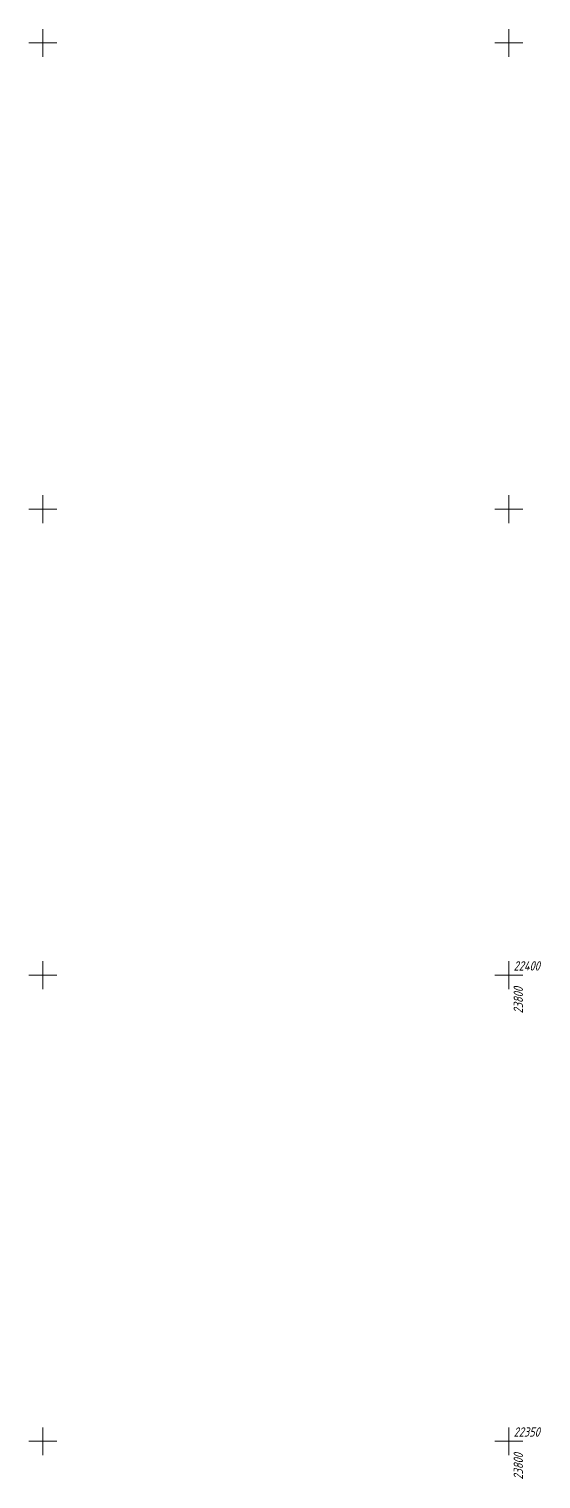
# Model space of a CAD drawing. Header units: metres. Extents: x 22515 to 24102, y 22346 to 22852.
# Drawn here: x 22515.2 to 22570.1, y 22346 to 22501.5 of the extents above; entities that cross this region are included whole.
import ezdxf

# ---------------------------------------------------------------- set-up
doc = ezdxf.new("R2010")
doc.units = ezdxf.units.M
doc.layers.add('02_Сетка', color=7, linetype='Continuous')
doc.styles.get("Standard").update_dxf_attribs({"font": 'GOST2304A.ttf', "height": 2})

# ---------------------------------------------------------------- blocks, each defined once
blk = doc.blocks.new('g5_012')
at = {"color": 92, "linetype": 'ByBlock', "lineweight": -2}
for p, q in [((-3, 0), (3, 0)), ((0, -3), (0, 3))]:
    blk.add_line(p, q, dxfattribs=at)

msp = doc.modelspace()

# ---------------------------------------------------------------- block references
at = {"layer": '02_Сетка', "color": 92, "linetype": 'Continuous', "lineweight": 15, "ltscale": 0.5, "xscale": 0.5, "yscale": 0.5}
for p in [(22516.69, 22500), (22566.69, 22500), (22516.69, 22450), (22566.69, 22450), (22516.69, 22400), (22566.69, 22400), (22516.69, 22350), (22566.69, 22350)]:
    msp.add_blockref('g5_012', p, dxfattribs=at)

# ---------------------------------------------------------------- texts
at = {"layer": '02_Сетка', "color": 3, "linetype": 'Continuous', "lineweight": 9, "oblique": 15}
for s, p in [('22400', (22567.19, 22400.5)), ('22350', (22567.19, 22350.5))]:
    msp.add_text(s, height=1, dxfattribs=at).set_placement(p)
for p in [(22568.19, 22395.9), (22568.19, 22345.9)]:
    msp.add_text('23800', height=1, rotation=90, dxfattribs=at).set_placement(p)

doc.saveas('drawing.dxf')
